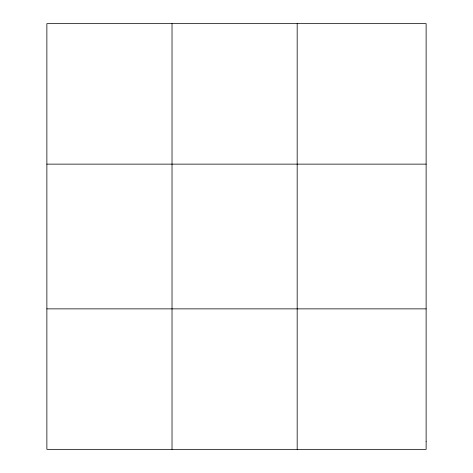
<?xml version="1.0" encoding="UTF-8"?>
<svg xmlns="http://www.w3.org/2000/svg" width="473" height="473" viewBox="0 0 473 473"><rect width="100%" height="100%" fill="white"/><g stroke="black" fill="none" stroke-linecap="round" stroke-linejoin="round"><path stroke-width="0.71" d="M172.024 23.65L172.024 449.35M297.18 23.65L297.18 449.35M46.874 164.131L426.126 164.131M46.874 308.869L426.126 308.869M426.126 441.546L426.126 449.35L46.874 449.35L46.874 23.65L426.126 23.65L426.126 441.546"/></g></svg>
